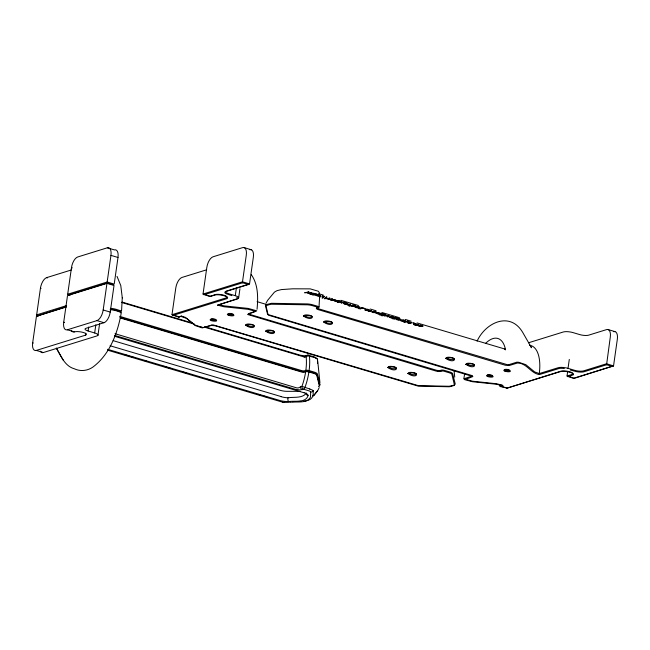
<?xml version="1.0" encoding="UTF-8"?>
<svg xmlns="http://www.w3.org/2000/svg" width="650" height="650" viewBox="0 0 650 650"><rect width="100%" height="100%" fill="white"/><g stroke="black" fill="none" stroke-linecap="round" stroke-linejoin="round"><path stroke-width="0.97" d="M122.273 297.651L121.582 310.505M257.051 309.262C258.148 297.635 258.326 284.57 251.266 274.633M319.012 307.011L319.589 297.099M36.303 350.431L85.475 335.181A6.557 1.739 8.1 0 0 83.322 332.483A6.557 1.739 8.1 0 0 74.392 331.882L67.348 329.786A9.539 4.501 -73.4 0 1 63.708 322.213L67.502 295.596L106.966 283.359L114.018 285.464L110.224 312.081A9.539 4.501 -73.4 0 1 104 322.709L85.954 328.307A6.557 1.739 8.1 0 0 88.108 331.004L94.672 332.963A7.15 1.901 8.1 0 1 97.013 335.904L43.371 352.536L36.303 350.431A9.539 4.501 -73.4 0 1 32.671 342.859L36.457 316.241L66.316 306.694M38.464 315.412L36.652 314.876L40.438 288.251A9.539 4.501 -73.4 0 1 46.662 277.623L71.248 270.002M67.689 294.231L71.484 267.605A9.539 4.501 -73.4 0 1 77.707 256.977L107.315 247.804L114.359 249.901A9.539 4.501 -73.4 0 1 117.999 257.473L114.213 284.099L107.161 281.994L67.689 294.231L70.338 295.019M85.475 335.181L85.759 333.198M88.108 331.004L88.668 327.039M94.672 332.963L95.834 324.773M97.955 335.359L99.645 323.448M67.348 329.786L96.947 320.613A9.539 4.501 -73.4 0 0 103.179 309.985L106.966 283.359M107.161 281.994L110.947 255.377A9.539 4.501 -73.4 0 0 107.315 247.804M439.132 371.564L436.239 371.134L247.561 314.47L255.751 311.342L248.105 309.303L223.941 306.743L217.555 305.134L237.632 298.626A7.15 1.901 8.1 0 0 235.284 295.685L236.413 287.747M238.656 297.903L239.939 288.779M613.697 331.687A9.539 4.501 -73.4 0 1 617.329 339.251L613.543 365.877L606.491 363.773L583.521 370.898A6.557 1.739 8.1 0 1 574.592 370.297L568.027 368.347L569.294 359.418M567.58 372.206L567.036 376.009L573.755 378.495L613.543 365.877L574.088 378.105L567.036 376.009L571.967 374.481A6.557 1.739 8.1 0 0 569.814 371.784A6.557 1.739 8.1 0 0 560.885 371.183L506.48 388.302M317.525 363.529L317.606 359.905A2.381 2.291 -4.3 0 0 315.559 357.914M463.921 378.154L464.685 373.831M121.201 313.211C117.536 333.271 109.728 354.616 92.779 367.161C87.392 370.906 80.332 371.629 74.352 368.786C64.699 366.121 60.832 355.737 56.274 347.994M316.932 308.628L317.233 307.791L318.313 307.58L316.932 308.628L317.192 307.824L318.866 307.239A2.413 0.65 7.9 0 0 318.248 306.451L312.195 304.655A7.174 1.917 8.1 0 0 307.247 303.908L271.489 303.306L265.972 304.696L265.428 305.476L267.507 314.08L268.629 314.722L472.241 375.627A2.413 0.65 8 0 1 472.168 376.001M312.934 395.468C312.122 399.709 307.304 401.009 303.574 401.196M319.215 387.579L317.826 390.447L313.641 395.663M266.053 303.152L267.654 300.292L274.438 292.134L276.998 290.656L281.483 289.575L292.703 288.811L310.204 288.868L318.289 291.216L319.215 292.435L319.491 294.986L320.523 295.563L318.411 296.099L314.917 295.23L318.614 294.084L319.337 294.304L318.012 294.71L319.507 294.946M305.996 393.551C301.86 398.539 293.849 396.768 288.088 397.792A6.5 1.202 10.8 0 1 280.832 396.622M334.092 300.641L335.018 300.698M376.025 313.121L376.959 313.186M218.619 304.517L224.088 305.866L248.251 308.425L256.815 310.838L248.714 313.552M319.922 384.272L317.403 373.994A7.134 1.901 8.1 0 0 314.031 372.044L309.099 370.573L308.636 371.377L308.904 371.963L313.836 373.425A7.134 1.885 8.1 0 1 317.208 375.375L319.711 385.726A7.207 1.885 7.9 0 1 318.451 386.531M477.076 341.161C485.493 322.636 509.941 310.944 522.673 332.337L531.505 347.75L530.952 346.832M313.332 396.045L317.493 390.91M412.035 322.879L409.435 322.717M418.551 324.821L415.951 324.659M206.659 269.791L182 277.436A9.539 4.501 -73.4 0 0 175.776 288.064L171.99 314.681L178.726 317.176L181.399 316.062L185.315 317.338L194.886 324.967L201.979 327.348L203.799 327.478L211.738 325.016M249.697 249.714A9.539 4.501 -73.4 0 1 253.338 257.286L249.543 283.904L248.471 284.521L242.629 282.783L242.499 281.808L246.285 255.19A9.539 4.501 -73.4 0 0 242.645 247.618L213.046 256.791A9.539 4.501 -73.4 0 0 206.822 267.418L203.028 294.044L209.747 296.53L215.012 294.613A6.557 1.739 8.1 0 1 223.941 295.206A6.557 1.739 8.1 0 1 226.086 297.911L171.99 314.681L179.051 316.786M500.581 386.604L502.921 385.873L502.052 385.125L499.704 385.856L500.581 386.604L506.74 388.001M178.726 317.176L181.399 316.062M328.177 298.707L329.973 298.09L326.568 298.699L327.624 298.773M307.214 292.476L309.034 291.858L304.631 292.776L306.67 292.589M400.814 320.336L401.091 320.174A4.745 1.259 8.1 0 1 401.424 320.068C402.366 319.654 406.851 320.279 405.259 321.336A2.535 0.674 8.1 0 1 402.935 321.392A2.535 0.674 8.1 0 1 400.717 320.686M120.258 317.98L301.169 371.906A2.373 0.642 7.9 0 0 304.419 372.109L306.361 371.223L305.858 370.362L304.614 370.744A2.373 0.618 8.3 0 1 301.381 370.508L119.559 316.322M335.148 300.17L338.764 300.909A1.657 0.439 8.1 0 1 339.284 300.861L340.015 301.08M377.081 312.658L380.705 313.389M407.136 322.335L410.004 322.587A4.891 1.3 8.1 0 0 410.678 322.717L411.255 322.701M413.652 324.277L416.528 324.521A4.891 1.3 8.1 0 0 417.194 324.659L417.771 324.634M351.837 305.419L351.634 305.906L353.153 306.264A2.429 0.642 8.1 0 0 354.567 305.801M438.003 371.044L441.439 370.606L438.003 371.044L439.343 370.703M316.729 308.214L318.159 307.523A1.674 0.447 8.1 0 0 317.411 307.141L311.797 305.484A6.435 1.706 8.1 0 0 307.344 304.809L271.757 304.241A6.581 1.747 8.1 0 0 269.677 304.541L266.988 305.378A6.581 1.747 8.1 0 0 266.045 306.012L268.117 314.852L268.897 315.307L472.916 376.545L464.734 379.673L472.371 381.713L496.535 384.264L502.921 385.873M68.567 294.978L107.299 282.977L113.141 284.716M36.652 314.876L66.601 305.589M66.406 306.954L36.457 316.241L37.091 316.428M120.323 311.586L121.477 311.025L116.196 309.327A7.117 1.901 8.1 0 0 111.759 308.474L110.394 308.327M120.12 311.935L120.616 311.781M120.624 312.796L121.306 312.439L115.992 310.708A7.117 1.885 8.1 0 0 111.564 309.855L110.191 309.709M203.905 294.791L242.629 282.783M209.747 296.53L216.125 294.816A7.264 1.926 8.1 0 1 224.217 295.774L226.208 296.53A7.264 1.926 8.1 0 1 226.598 298.773L172.859 315.429M248.471 284.521L225.867 291.533A7.264 1.926 8.1 0 0 226.184 293.735L231.847 295.652M217.555 305.134L236.925 299.13A5.688 1.511 8.1 0 0 236.754 297.448M331.021 299.333L332.556 298.854L329.517 299.26L328.169 298.846M333.312 300.194L335.14 299.626L332.158 300.032L330.728 299.609A1.723 0.455 8.1 0 1 331.053 299.341M395.224 317.98L392.673 318.776L394.786 319.004L394.412 318.679L396.199 318.134M204.904 326.755L300.479 355.249L304.558 355.81L307.808 355.322M307.978 355.274L313.422 356.582A4.656 1.235 8.1 0 1 315.518 357.825M304.07 356.964L306.15 356.785A2.381 1.397 -6.2 0 1 309.424 356.111L314.356 357.581M306.361 371.223L305.126 371.613A3.079 0.821 8.1 0 1 300.909 371.321L119.99 317.403M114.554 335.392L295.531 389.35L300.089 389.935L303.631 389.244L308.563 390.707A4.656 1.235 8.1 0 1 310.668 392.039L310.513 396.711A86.377 22.937 8.1 0 1 310.188 397.719C306.361 403.504 297.749 401.399 291.834 402.285M528.539 342.769L563.363 331.971A7.15 1.901 8.1 0 1 573.105 332.621L579.67 334.579A6.557 1.739 8.1 0 0 588.599 335.181L606.645 329.582A9.539 4.501 -73.4 0 1 610.285 337.155L606.604 364.536M440.456 371.418L442.707 370.971A1.674 0.447 8.1 0 1 443.966 371.191L449.532 372.864A6.459 1.714 8.1 0 1 451.848 374.205L454.431 384.995A6.581 1.747 8.1 0 1 453.497 385.637L450.799 386.474A6.581 1.747 8.1 0 1 448.719 386.766L418.096 386.092L215.256 325.796L211.404 325.439L202.256 327.925L195.398 325.642L186.493 318.354L181.058 316.452M471.965 376.09L463.864 378.796L472.428 381.201L496.592 383.76L502.044 385.117M508.934 364.634L516.872 362.172L518.692 362.286L525.793 364.658L534.698 371.946L539.281 373.571L558.285 367.697A7.15 1.901 8.1 0 1 568.027 368.347M506.448 388.342L560.186 371.686A7.264 1.926 8.1 0 1 567.564 371.759L570.091 372.352A7.264 1.926 8.1 0 1 573.422 374.782L567.913 376.756M612.471 366.494L606.629 364.756L584.025 371.759A7.264 1.926 8.1 0 1 576.761 371.711L570.334 370.029M337.252 301.356L336.7 301.413A1.625 0.431 8.1 0 1 334.888 300.674M379.194 313.836L378.641 313.893A1.625 0.431 8.1 0 1 376.829 313.162M347.514 304.127L344.923 304.151L342.997 303.233L345.418 302.803L348.116 303.794L347.23 303.769M375.944 312.593L373.352 312.609L371.426 311.732L373.848 311.261L376.553 312.252L375.659 312.227M393.64 317.858L391.048 317.874L389.114 316.997L391.544 316.534L394.241 317.525L393.356 317.493M422.508 326.446L419.916 326.471L417.991 325.561L420.412 325.122L423.109 326.113L422.224 326.089M336.009 300.324L338.203 300.909M377.951 312.812L380.144 313.398M315.599 294.141L313.812 294.686L314.186 295.011L312.073 294.783L314.624 293.995A5.029 1.333 8.1 0 1 315.152 293.857L316.973 294.214L315.973 294.158M362.196 308.011L360.409 308.555L360.783 308.88L358.67 308.652L361.221 307.864A5.029 1.333 8.1 0 1 361.749 307.726L363.569 308.084L362.529 308.019M383.167 314.259L381.379 314.795L381.753 315.128L379.641 314.892L382.192 314.104A5.029 1.333 8.1 0 1 382.72 313.966L384.54 314.324L383.508 314.267M313.267 293.451L311.48 293.995L311.854 294.32L309.741 294.092L312.293 293.296A5.029 1.333 8.1 0 1 312.821 293.166L314.641 293.524L313.633 293.467M504.644 349.082L505.546 349.887A33.369 15.746 -73.4 0 0 485.68 343.306M301.015 401.375L297.928 401.481M408.078 322.498L408.598 322.546M414.594 324.431L415.114 324.48M290.924 402.309L289.559 402.334M300.081 391.324L286.748 391.324A7.004 1.861 8.1 0 1 280.418 390.366L113.197 340.665M288.641 402.35L283.351 402.407L107.673 350.196M318.012 294.881L319.702 295.384M110.37 309.221L111.735 309.359A6.402 1.698 8.1 0 1 115.724 310.131L120.64 311.626M396.524 318.142L397.572 318.207L395.826 317.842A5.029 1.333 8.1 0 0 395.241 317.988M408.671 322.554L409.329 322.692M415.188 324.496L415.846 324.634M408.533 322.896L410.572 323.269A2.218 0.585 8.1 0 1 407.274 322.619M608.367 329.656L614.933 331.598M200.809 326.999L202.475 327.486M319.126 293.841L323.31 295.084M340.892 300.308L358.467 305.524M370.183 309.01L376.049 310.749M381.908 312.496L399.482 317.72M405.34 319.459L411.198 321.197M417.056 322.936L504.944 349.058M110.086 345.751L281.133 396.573M107.599 349.302L279.606 400.408M124.597 354.689L129.049 356.013M130.829 356.541L133.486 357.329M144.105 360.49L146.754 361.278M163.581 366.275L167.139 367.339M168.033 367.599L170.714 368.396M183.332 372.149L186.054 372.954M207.228 379.251L210.015 380.079M257.904 394.314L260.585 395.111M264.168 396.175L266.817 396.963M381.948 313.56L381.225 313.341A1.657 0.439 8.1 0 0 380.713 313.398M347.628 304.086L344.321 303.103A1.698 0.455 8.1 0 1 346.344 303.136A1.698 0.455 8.1 0 1 347.441 303.802M376.058 312.553L372.751 311.569A1.698 0.455 8.1 0 1 374.774 311.602A1.698 0.455 8.1 0 1 375.871 312.268M390.447 316.834L393.754 317.817M419.315 325.423L422.622 326.414M110.947 255.377L117.999 257.473M257.108 301.665L266.297 304.411M235.284 295.685L228.719 293.727A6.557 1.739 8.1 0 1 226.574 291.029L249.543 283.904L242.499 281.808L203.028 294.044L210.08 296.14M499.704 385.856L506.773 387.961M71.484 267.605L72.361 267.873M46.662 277.623L47.547 277.883M122.111 302.071L192.311 323.001M121.42 302.404L194.504 324.188M204.677 327.226L303.899 356.907M40.438 288.251L41.072 288.438M103.179 309.985L110.224 312.081M96.947 320.613L104 322.709M309.879 389.017L301.941 386.368L300.576 386.791A2.381 2.007 72.8 0 0 302.266 389.667M115.034 333.702L296.668 387.871A1.739 0.902 -3.8 0 0 297.602 387.92A2.356 1.357 -3.5 0 0 298.188 387.912A3.713 1.844 -5.1 0 0 299.317 387.498A4.729 2.218 -7 0 0 300.495 386.774M114.4 336.229L304.143 392.803M63.708 322.213L64.594 322.473M37.529 315.624L38.626 315.949M32.671 342.859L33.296 343.046M243.88 247.528L251.42 249.787M464.1 378.983L465.628 379.446M378.584 313.267L377.951 313.016M417.089 325.211L415.049 324.829A1.617 0.431 8.1 0 1 414.383 324.577M348.766 305.012L349.668 305.273L347.092 304.809L350.496 304.2L349.107 304.631A3.445 0.918 8.1 0 0 348.701 304.826M336.009 300.527L336.643 300.787A7.768 2.064 8.1 0 1 337.748 301.21L337.886 301.161A2.096 0.561 8.1 0 0 338.187 301.023M411.271 322.587L408.306 321.888L412.092 322.741M369.712 311.236L370.638 311.512L368.062 311.049L371.467 310.44L370.077 310.871A3.445 0.918 8.1 0 0 369.671 311.066M335.164 300.414L335.627 300.666A4.55 1.211 8.1 0 0 335.92 300.779L336.196 300.877A9.279 2.462 8.1 0 1 337.382 301.316M307.223 292.622L308.742 293.069L311.797 292.679L309.498 293.329L307.653 293.093A2.007 0.536 8.1 0 1 306.662 292.589M417.788 324.521L414.822 323.83L418.608 324.683M377.065 312.861L377.561 313.154A4.55 1.211 8.1 0 0 377.861 313.259L378.137 313.357A9.279 2.462 8.1 0 1 379.324 313.796M354.656 305.809L352.731 305.273A2.884 0.764 8.1 0 0 351.877 305.427M316.517 295.36L318.183 295.864A2.486 0.658 8.1 0 0 319.621 295.376M56.566 348.473L63.326 360.271M117.008 276.356L120.77 285.521L122.289 297.911M376.025 313.227L379.567 314.145A3.998 1.064 8.1 0 0 379.876 314.064L381.127 313.69A3.274 0.869 8.1 0 1 381.916 313.544M334.092 300.747L337.634 301.657A3.998 1.064 8.1 0 0 337.935 301.584L339.194 301.202A3.274 0.869 8.1 0 1 339.974 301.056M316.282 308.62L317.752 309.489L505.221 365.211L509.072 365.576L517.384 363.033C526.736 362.846 530.628 373.417 539.419 374.562L558.789 368.558A5.688 1.511 8.1 0 1 564.338 368.574M330.208 299.553L330.241 299.626A1.828 0.487 8.1 0 0 331.069 300.072M316.753 375.245L316.599 374.603A6.419 1.706 8.1 0 0 313.568 372.848L308.636 371.377A1.657 0.439 8.1 0 0 306.369 371.231M316.834 375.57L319.109 384.922A6.508 1.731 8.1 0 1 318.988 385.369M539.403 374.457L539.273 373.588A36.01 16.989 -73.4 0 0 529.539 345.248M317.111 307.897L318.216 308.677L507.447 364.715A2.413 0.626 8.3 0 0 508.649 364.691M606.507 363.886L606.629 364.756M454.098 370.988L454.724 377.122M317.777 361.53L319.922 382.574M305.858 370.37A2.373 0.642 8 0 1 309.099 370.573M319.784 384.264A7.207 1.942 8.3 0 1 319.532 385.223M314.478 357.516A7.044 2.608 3 0 1 317.582 359.905M304.785 357.207A2.381 2.007 72.8 0 1 307.125 355.534M43.371 352.536A9.539 4.501 -73.4 0 1 40.406 351.219M74.392 331.882A9.539 4.501 -73.4 0 1 71.289 330.298M305.671 371.735A2.373 0.618 8.2 0 1 308.896 371.963M312.983 395.468A119.901 34.141 1.5 0 0 313.121 394.713L313.235 390.626A2.381 2.291 -4.3 0 1 310.708 392.039M309.652 389.033A7.044 1.097 12.9 0 1 313.089 390.601M304.216 392.787A8.816 2.34 8.1 0 1 307.97 395.525M306.118 392.836A2.381 2.299 10.3 0 0 308.132 395.549C305.736 403.293 294.873 400.53 288.738 401.562A2.381 1.219 88.7 0 1 288.088 397.792M288.649 401.513A8.816 2.34 8.1 0 1 279.549 400.433M284.375 402.009A2.381 1.121 89.7 0 1 283.351 402.407A2.381 1.121 -73.4 0 1 282.506 401.822M212.022 324.951A2.413 0.65 7.9 0 1 213.232 324.911L418.332 385.637L449.199 386.262L454.196 385.133L455.26 384.085L452.636 373.563A7.183 1.917 8.1 0 0 450.076 372.076L444.015 370.273A2.413 0.65 8 0 0 441.464 370.11L439.327 370.654L436.711 370.321L248.438 313.999A2.413 0.626 8.2 0 1 248.511 313.641M419.274 325.414A1.698 0.455 8.1 0 1 421.338 325.463A1.698 0.455 8.1 0 1 422.435 326.129M417.178 325.252A2.218 0.585 8.1 0 1 413.79 324.561M408.541 322.887A1.617 0.431 8.1 0 1 407.867 322.644M400.863 320.686A2.161 0.577 8.1 0 1 400.814 320.336M396.199 319.296A2.161 0.577 8.1 0 1 396.159 318.947L396.427 318.793A4.745 1.259 8.1 0 1 396.768 318.687C397.784 318.232 402.22 318.979 400.603 319.946A2.535 0.674 8.1 0 1 398.271 320.011A2.535 0.674 8.1 0 1 396.061 319.296M391.877 317.785A1.544 0.406 8.1 0 1 390.268 317.436A1.544 0.406 8.1 0 1 390.098 316.956L392.649 317.72A1.706 0.455 8.1 0 1 391.885 317.793M390.406 316.826A1.698 0.455 8.1 0 1 392.47 316.867A1.698 0.455 8.1 0 1 393.567 317.533M378.568 313.267A7.768 2.064 8.1 0 1 379.681 313.69L379.827 313.641A2.096 0.561 8.1 0 0 380.12 313.511M355.209 307.092A2.161 0.577 8.1 0 1 355.168 306.743L355.436 306.589A4.745 1.259 8.1 0 1 355.777 306.483C356.744 306.101 361.043 306.637 359.669 307.726A2.535 0.674 8.1 0 1 357.281 307.808A2.535 0.674 8.1 0 1 355.071 307.092M330.249 299.553A1.69 0.447 8.1 0 1 328.575 299.325A1.69 0.447 8.1 0 1 327.754 298.821M333.393 300.211A1.796 0.479 8.1 0 1 330.972 300.105M316.599 295.344A2.446 0.65 8.1 0 1 318.037 294.897M355.477 305.971L354.079 306.499L351.748 306.223A1.812 0.479 8.1 0 1 350.902 305.752L348.863 305.947L352.974 305.118A1.698 0.447 8.1 0 1 354.388 305.329A2.145 0.569 8.1 0 1 355.444 305.866L355.477 306.004M355.924 306.995C359.613 309.091 359.702 305.451 355.924 306.995M396.914 319.199C400.611 321.271 400.684 317.679 396.923 319.174M401.578 320.588C405.259 322.676 405.421 319.044 401.578 320.588M369.395 310.107C368.03 309.229 362.221 309.311 367.859 310.619C361.221 310.334 366.511 307.661 369.395 310.107M245.424 325.089C255.182 331.849 259.017 322.408 245.424 325.089M265.566 331.086C275.332 337.846 279.159 328.404 265.566 331.086M303.396 315.973C313.162 322.733 316.989 313.284 303.396 315.973M323.546 321.969C333.304 328.729 337.139 319.28 323.546 321.969M387.611 367.412C397.369 374.173 401.196 364.731 387.611 367.412M407.753 373.409C417.511 380.169 421.346 370.727 407.753 373.409M445.583 358.296C455.341 365.048 459.176 355.607 445.583 358.296M465.725 364.284C475.483 371.044 479.318 361.603 465.725 364.284M388.976 315.648L387.871 316.948L387.091 316.713L388.026 315.689L383.898 315.762L388.976 315.648M324.098 296.294L322.059 297.993L322.701 298.179L324.74 296.489L324.098 296.294M326.43 296.993L324.391 298.683L325.024 298.878L327.064 297.18L326.43 296.993M320.247 296.522L319.751 296.668L321.043 296.757L320.247 296.522M322.424 295.839L321.937 295.994L323.229 296.083L322.424 295.839M340.892 301.34L337.22 302.477L340.023 302.055L341.599 303.176L340.974 302.388L344.451 302.396L340.779 302.144L341.624 301.559L340.892 301.34M364.366 308.327L363.878 308.474L365.17 308.563L364.366 308.327M382.029 315.502L381.517 315.664L382.752 315.721L382.029 315.502M385.19 314.527L382.517 315.356L385.921 314.738L385.19 314.527M407.542 321.181L403.869 322.319L408.273 321.392L407.542 321.181M413.733 323.017L413.246 323.172L414.529 323.261L413.733 323.017M346.523 303.989L343.98 303.233A1.544 0.406 8.1 0 0 344.142 303.704A1.544 0.406 8.1 0 0 345.751 304.054A1.706 0.455 8.1 0 0 346.507 303.981M374.961 312.455L372.409 311.691A1.544 0.406 8.1 0 0 372.572 312.171A1.544 0.406 8.1 0 0 374.181 312.52A1.706 0.455 8.1 0 0 374.936 312.447M421.517 326.316L418.974 325.553A1.544 0.406 8.1 0 0 419.136 326.032A1.544 0.406 8.1 0 0 420.745 326.373A1.706 0.455 8.1 0 0 421.501 326.308M301.941 386.368A37.887 17.875 -73.4 0 0 306.15 356.785A2.381 2.007 72.8 0 1 308.49 355.111A2.381 1.121 -73.4 0 1 309.424 356.111A40.267 18.996 -73.4 0 1 304.947 387.546A2.381 1.121 -73.4 0 1 303.631 389.244A2.381 2.007 72.8 0 1 301.941 386.368M487.719 376.545A3.339 0.886 8.1 0 0 493.098 376.724A3.339 0.886 8.1 0 0 488.702 375.148A3.339 0.886 8.1 0 0 487.719 376.545M504.977 371.191A3.339 0.886 8.1 0 0 510.356 371.369A3.339 0.886 8.1 0 0 505.96 369.793A3.339 0.886 8.1 0 0 504.977 371.191M488.475 375.846A2.624 0.699 8.1 0 0 492.521 375.846A2.624 0.699 8.1 0 0 488.8 374.668A2.624 0.699 8.1 0 0 488.475 375.846M505.529 370.419A2.624 0.699 8.1 0 0 509.754 370.565A2.624 0.699 8.1 0 0 506.301 369.322A2.624 0.699 8.1 0 0 505.529 370.419M305.906 316.704A4.054 1.073 8.1 0 0 312.162 316.713A4.054 1.073 8.1 0 0 306.41 314.892A4.054 1.073 8.1 0 0 305.906 316.704M468.236 365.024A4.054 1.073 8.1 0 0 474.492 365.032A4.054 1.073 8.1 0 0 468.731 363.212A4.054 1.073 8.1 0 0 468.236 365.024M448.094 359.027A4.054 1.073 8.1 0 0 454.35 359.036A4.054 1.073 8.1 0 0 448.589 357.216A4.054 1.073 8.1 0 0 448.094 359.027M326.056 322.701A4.054 1.073 8.1 0 0 332.312 322.709A4.054 1.073 8.1 0 0 326.552 320.889A4.054 1.073 8.1 0 0 326.056 322.701M211.266 320.629A3.339 0.886 8.1 0 0 216.645 320.808A3.339 0.886 8.1 0 0 212.249 319.239A3.339 0.886 8.1 0 0 211.266 320.629M228.524 315.283A3.339 0.886 8.1 0 0 233.903 315.461A3.339 0.886 8.1 0 0 229.507 313.885A3.339 0.886 8.1 0 0 228.524 315.283M212.022 319.93A2.624 0.699 8.1 0 0 216.076 319.938A2.624 0.699 8.1 0 0 212.347 318.76A2.624 0.699 8.1 0 0 212.022 319.93M229.076 314.511A2.624 0.699 8.1 0 0 233.301 314.649A2.624 0.699 8.1 0 0 229.848 313.414A2.624 0.699 8.1 0 0 229.076 314.511M410.264 374.148A4.054 1.073 8.1 0 0 416.52 374.148A4.054 1.073 8.1 0 0 410.759 372.336A4.054 1.073 8.1 0 0 410.264 374.148M247.934 325.829A4.054 1.073 8.1 0 0 254.191 325.829A4.054 1.073 8.1 0 0 248.438 324.017A4.054 1.073 8.1 0 0 247.934 325.829M268.076 331.825A4.054 1.073 8.1 0 0 274.332 331.825A4.054 1.073 8.1 0 0 268.58 330.013A4.054 1.073 8.1 0 0 268.076 331.825M390.114 368.152A4.054 1.073 8.1 0 0 396.37 368.152A4.054 1.073 8.1 0 0 390.618 366.34A4.054 1.073 8.1 0 0 390.114 368.152"/></g></svg>
